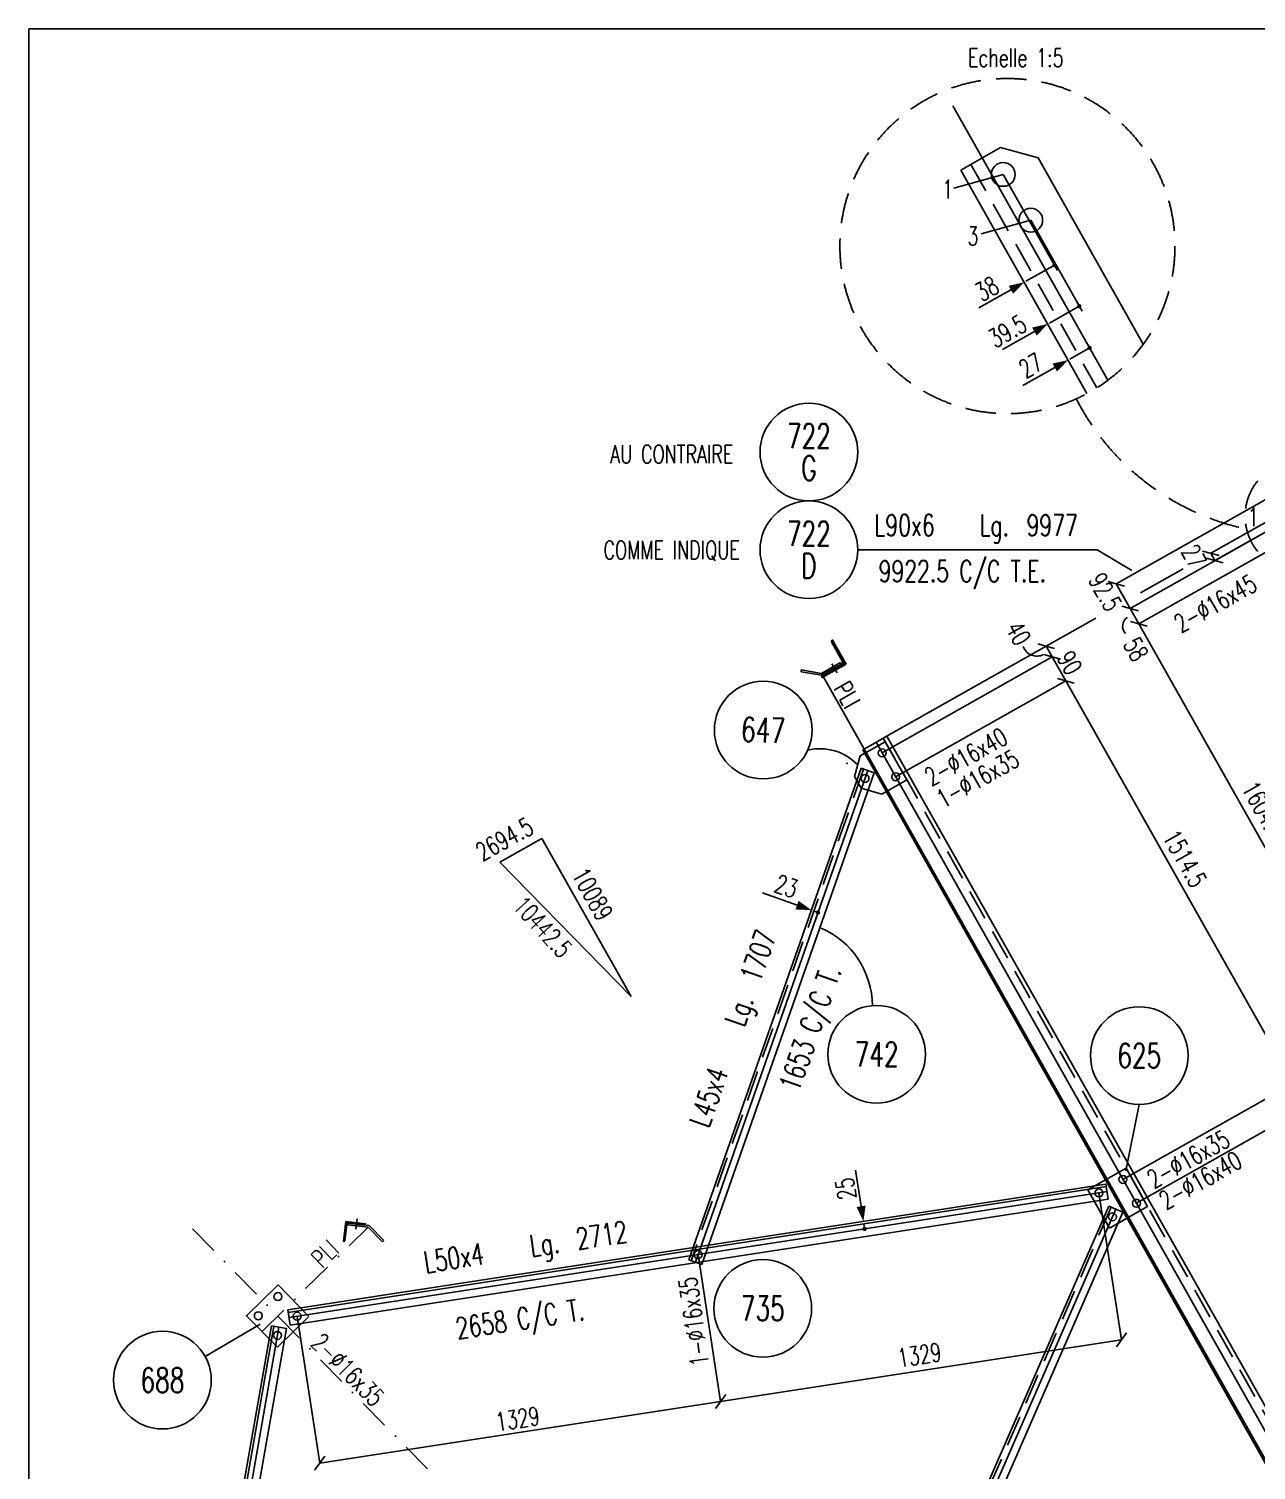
# Model space of a CAD drawing. Extents: x 144362 to 160582, y -59241 to -47761.
# Drawn here: x 144362 to 148384, y -52484 to -47761 of the extents above; entities that cross this region are included whole.
import ezdxf
from ezdxf.enums import TextEntityAlignment as Align

# ---------------------------------------------------------------- set-up
doc = ezdxf.new("R2010")
doc.units = 0
doc.header["$LTSCALE"] = 200
doc.header["$MEASUREMENT"] = 0
doc.linetypes.add('DASHDOT', pattern=[1, 0.5, -0.25, 0, -0.25])
doc.linetypes.add('DASHED', pattern=[0.75, 0.5, -0.25])
doc.layers.get('0').update_dxf_attribs({"linetype": 'CONTINUOUS'})
doc.layers.get('DEFPOINTS').update_dxf_attribs({"linetype": 'CONTINUOUS'})
for name, color, linetype in [('035B', 7, 'CONTINUOUS'), ('ASSI', 3, 'CONTINUOUS'), ('BOLLINI_1', 7, 'CONTINUOUS'), ('BOLLINI_5', 7, 'CONTINUOUS'), ('FORI', 2, 'CONTINUOUS'), ('LINEA_ANG', 2, 'CONTINUOUS'), ('LINEE_PIASTRA', 2, 'CONTINUOUS'), ('LINEE_PIASTRE', 2, 'CONTINUOUS'), ('LS', 7, 'CONTINUOUS'), ('MZ', 6, 'DASHDOT'), ('PIASTRE', 5, 'CONTINUOUS'), ('PIEGA_C_3901_50', 2, 'CONTINUOUS'), ('QT_MAL', 7, 'CONTINUOUS'), ('QT_MPR', 7, 'CONTINUOUS'), ('SEZIONI', 2, 'CONTINUOUS'), ('TESTI_A_P', 7, 'CONTINUOUS'), ('TRAT-Y', 7, 'DASHED')]:
    doc.layers.add(name, color=color, linetype=linetype)
doc.styles.add('MONO', font='romans.shx', dxfattribs={"width": 0.7})
doc.styles.add('QUOTE', font='ROMANS8.SHX', dxfattribs={"width": 0.7})
doc.styles.add('RQL', font='ROMANS8.SHX', dxfattribs={"width": 0.7})
doc.styles.add('RS', font='ROMANS8.shx', dxfattribs={"width": 0.7})
doc.styles.get("Standard").update_dxf_attribs({"font": 'ROMANS8.SHX', "width": 0.7})
doc.dimstyles.new('FRECCE1', dxfattribs={"dimtxt": 60, "dimasz": 6.66, "dimexe": 0, "dimexo": 0, "dimgap": 1, "dimtad": 1, "dimdec": 0, "dimzin": 0, "dimdsep": 46, "dimtxsty": 'RS', "dimblk1": 'QUOTP', "dimblk2": 'QUOTF', "dimsah": 1, "dimcen": 0, "dimclrd": 2, "dimclre": 2, "dimclrt": 7, "dimadec": 0, "dimazin": 0, "dimtfac": 1, "dimtdec": 0, "dimtix": 1, "dimtmove": 2, "dimatfit": 3, "dimldrblk": 'QUOTP', "dimfxl": 1, "dimtolj": 1, "dimtzin": 0, "dimarcsym": 0})
doc.dimstyles.new('FRECCE1_20', dxfattribs={"dimtxt": 60, "dimasz": 6.6667, "dimexe": 0, "dimexo": 0, "dimgap": 1, "dimtad": 1, "dimzin": 0, "dimdsep": 46, "dimtxsty": 'RS', "dimblk1": 'QUOTP', "dimblk2": 'QUOTF', "dimsah": 1, "dimcen": 0, "dimclrd": 2, "dimclre": 2, "dimclrt": 7, "dimadec": 0, "dimazin": 0, "dimtfac": 1, "dimtix": 1, "dimtmove": 2, "dimatfit": 3, "dimldrblk": 'QUOTP', "dimfxl": 1, "dimtolj": 1, "dimtzin": 0, "dimarcsym": 0})
doc.dimstyles.new('TRATTO_20', dxfattribs={"dimscale": 0, "dimtxt": 60, "dimasz": 40, "dimexe": 0, "dimexo": 0, "dimgap": 10, "dimtad": 1, "dimrnd": 0.5, "dimdsep": 46, "dimtxsty": 'RS', "dimblk1": 'OBLIQUE', "dimblk2": 'OBLIQUE', "dimsah": 1, "dimcen": 0.09, "dimclrd": 2, "dimclre": 2, "dimclrt": 7, "dimadec": 0, "dimazin": 0, "dimtfac": 1, "dimtix": 1, "dimtmove": 2, "dimatfit": 3, "dimfxl": 1, "dimtolj": 1, "dimtzin": 0, "dimarcsym": 0})

# ---------------------------------------------------------------- blocks, each defined once
blk = doc.blocks.new('ASSE98')
blk.add_line((0, 0), (1, 0))
at = {"color": 7, "style": 'QUOTE', "width": 0.5, "flags": 1}
for tag, p in [('TI', (1.38308, 6.82731)), ('DI_S', (1.38308, 6.42178)), ('D_S', (1.38308, 6.02092)), ('E_S', (1.38308, 5.68065)), ('NFORI', (1.36454, 5.29792)), ('ALAR', (1.36349, 4.93246)), ('FAM', (1.3775, 4.54645)), ('ALA', (1.38308, 4.19257)), ('DISP2', (1.38308, 3.84971)), ('DISP1', (1.38308, 3.50686)), ('PINZAF', (1.38308, 3.164)), ('PINZAI', (1.38308, 2.82114)), ('TRP', (1.38308, 2.47829)), ('NP', (1.38308, 2.13543)), ('SV', (1.38308, 1.79257)), ('PESO', (1.38308, 1.44971)), ('QUA', (1.38308, 1.10686)), ('LUN', (1.38308, 0.764)), ('PROF', (1.38308, 0.42114)), ('POS', (1.38308, 0.07829))]:
    blk.add_attdef(tag, p, '', height=0.2, dxfattribs=at)
at = {"color": 7, "flags": 1}
for tag, p in [('LAV1', (3.07431, 6.82847)), ('LAV2', (3.07431, 6.49513)), ('LAV3', (3.07431, 6.1618)), ('LAV4', (3.07431, 5.82847)), ('LAV5', (3.07431, 5.49513)), ('LAV6', (3.07431, 5.1618)), ('LAV7', (3.07431, 4.82847)), ('LAV8', (3.07431, 4.49513)), ('LAV9', (3.07431, 4.1618)), ('LAV10', (3.07431, 3.82847))]:
    blk.add_attdef(tag, p, '', height=0.2, dxfattribs=at)
blk = doc.blocks.new('YYY')
blk.add_circle((0, 0), 8)
at = {"color": 3, "style": 'RQL', "width": 0.7}
for tag, p in [('POS3', (0, 0.65)), ('POS2', (0, -4.63))]:
    blk.add_attdef(tag, text='', height=4, dxfattribs=at).set_placement(p, align=Align.CENTER)
at = {"style": 'RQL', "width": 0.7, "flags": 1}
blk.add_attdef('TIPO', text='', height=3, dxfattribs=at).set_placement((0, 0), align=Align.MIDDLE_CENTER)
blk = doc.blocks.new('_OBLIQUE')
at = {"color": 0, "linetype": 'ByBlock'}
blk.add_line((-0.5, -0.5), (0.5, 0.5), dxfattribs=at)
blk = doc.blocks.new('*D52')
at = {"layer": 'DEFPOINTS', "color": 0, "transparency": 16777216}
for p in [(148471, -49271.5), (148526, -49346.5), (147970.4, -49660.2)]:
    blk.add_point(p, dxfattribs=at)
at = {"layer": 'QT_MPR', "color": 2, "lineweight": -2, "transparency": 16777216}
for p, q in [((148471, -49271.5), (147925, -49579.7)), ((148526, -49346.5), (147970.4, -49660.2)), ((147925, -49579.7), (147970.4, -49660.2))]:
    blk.add_line(p, q, dxfattribs=at)
at = {"layer": 'QT_MPR', "color": 2, "lineweight": -2, "transparency": 16777216, "xscale": 40, "yscale": 40, "zscale": 40}
for p, rotation in [((147925, -49579.7), 119.4417133094446), ((147970.4, -49660.2), 299.4417133094445)]:
    blk.add_blockref('_OBLIQUE', p, dxfattribs=dict(at, rotation=rotation))
at = {"layer": 'QT_MPR', "color": 7, "transparency": 16777216, "insert": (147888.8, -49606.4), "char_height": 60, "attachment_point": 5, "rotation": 299.4417, "style": 'RS'}
blk.add_mtext('\\A1;92.5', dxfattribs=at)
blk = doc.blocks.new('*D51')
at = {"layer": 'DEFPOINTS', "color": 0, "transparency": 16777216}
for p in [(148526, -49346.5), (148556, -49396.5), (147999.1, -49710.9)]:
    blk.add_point(p, dxfattribs=at)
at = {"layer": 'QT_MPR', "color": 2, "lineweight": -2, "transparency": 16777216}
for p, q in [((148526, -49346.5), (147970.4, -49660.2)), ((148556, -49396.5), (147999.1, -49710.9)), ((147970.4, -49660.2), (147999.1, -49710.9))]:
    blk.add_line(p, q, dxfattribs=at)
at = {"layer": 'QT_MPR', "color": 2, "lineweight": -2, "transparency": 16777216, "xscale": 40, "yscale": 40, "zscale": 40}
for p, rotation in [((147970.4, -49660.2), 119.4417133094446), ((147999.1, -49710.9), 299.4417133094445)]:
    blk.add_blockref('_OBLIQUE', p, dxfattribs=dict(at, rotation=rotation))
at = {"layer": 'QT_MPR', "color": 7, "transparency": 16777216, "insert": (147989.5, -49794), "char_height": 60, "attachment_point": 5, "rotation": 299.4417, "style": 'RS'}
blk.add_mtext('\\A1;58', dxfattribs=at)
blk = doc.blocks.new('*D50')
at = {"layer": 'DEFPOINTS', "color": 0, "transparency": 16777216}
for p in [(148556, -49396.5), (149356.4, -50787.2), (148787.7, -51108.2)]:
    blk.add_point(p, dxfattribs=at)
at = {"layer": 'QT_MPR', "color": 2, "lineweight": -2, "transparency": 16777216}
for p, q in [((148556, -49396.5), (147999.1, -49710.9)), ((147999.1, -49710.9), (148787.7, -51108.2)), ((149356.4, -50787.2), (148787.7, -51108.2))]:
    blk.add_line(p, q, dxfattribs=at)
at = {"layer": 'QT_MPR', "color": 2, "lineweight": -2, "transparency": 16777216, "xscale": 40, "yscale": 40, "zscale": 40}
for p, rotation in [((147999.1, -49710.9), 119.4417133094446), ((148787.7, -51108.2), 299.4417133094445)]:
    blk.add_blockref('_OBLIQUE', p, dxfattribs=dict(at, rotation=rotation))
at = {"layer": 'QT_MPR', "color": 7, "transparency": 16777216, "insert": (148408.7, -50320.9), "char_height": 60, "attachment_point": 5, "rotation": 299.4417, "style": 'RS'}
blk.add_mtext('\\A1;1604.5', dxfattribs=at)
blk = doc.blocks.new('*D49')
at = {"layer": 'DEFPOINTS', "color": 0, "transparency": 16777216}
for p in [(148503.2, -49328.4), (148526, -49346.5), (148248.2, -49503.3)]:
    blk.add_point(p, dxfattribs=at)
at = {"layer": 'QT_MPR', "color": 2, "lineweight": -2, "transparency": 16777216}
for p, q in [((148503.2, -49328.4), (148235, -49479.8)), ((148526, -49346.5), (148248.2, -49503.3)), ((148235, -49479.8), (148248.2, -49503.3))]:
    blk.add_line(p, q, dxfattribs=at)
at = {"layer": 'QT_MPR', "color": 2, "lineweight": -2, "transparency": 16777216, "xscale": 40, "yscale": 40, "zscale": 40}
for p, rotation in [((148235, -49479.8), 119.4417133094446), ((148248.2, -49503.3), 299.4417133094445)]:
    blk.add_blockref('_OBLIQUE', p, dxfattribs=dict(at, rotation=rotation))
at = {"layer": 'QT_MPR', "color": 7, "transparency": 16777216, "insert": (148179.8, -49489.9), "char_height": 60, "attachment_point": 5, "rotation": 299.4417, "style": 'RS'}
blk.add_mtext('\\A1;27', dxfattribs=at)
blk = doc.blocks.new('16')
blk.add_circle((0, 0), 1)
blk = doc.blocks.new('QUOTP')
at = {"layer": 'ASSI', "color": 2, "const_width": 1.07}
blk.add_lwpolyline([(-0.53, 0, 1), (0.53, 0, 1)], format="xyb", close=True, dxfattribs=at)
blk = doc.blocks.new('QUOTF')
at = {"layer": 'LS', "color": 2}
blk.add_line((7.5, 0), (25.5, 0), dxfattribs=at)
blk.add_solid([(7.5, 2.25), (0, 0), (7.5, -2.25)], dxfattribs=at)
blk = doc.blocks.new('*D180')
at = {"layer": 'DEFPOINTS', "color": 0, "transparency": 16777216}
for p in [(147804.1, -48670.2), (147700.7, -48728.5), (147700.7, -48728.5)]:
    blk.add_point(p, dxfattribs=at)
at = {"layer": 'QT_MAL', "color": 2, "lineweight": -2, "transparency": 16777216}
for p, q in [((147798.3, -48673.5), (147706.5, -48725.3)), ((147804.1, -48670.2), (147804.1, -48670.2)), ((147700.7, -48728.5), (147700.7, -48728.5))]:
    blk.add_line(p, q, dxfattribs=at)
at = {"layer": 'QT_MAL', "color": 2, "lineweight": -2, "transparency": 16777216, "xscale": 6.6667, "yscale": 6.6667, "zscale": 6.6667}
for name, p, rotation in [('QUOTP', (147804.1, -48670.2), 29.44171330944462), ('QUOTF', (147700.7, -48728.5), 209.4417133094445)]:
    blk.add_blockref(name, p, dxfattribs=dict(at, rotation=rotation))
at = {"layer": 'QT_MAL', "color": 7, "transparency": 16777216, "insert": (147568.8, -48751.8), "char_height": 60, "attachment_point": 5, "rotation": 29.4417, "style": 'RS'}
blk.add_mtext('\\A1;39.5', dxfattribs=at)
blk = doc.blocks.new('*D181')
at = {"layer": 'DEFPOINTS', "color": 0, "transparency": 16777216}
for p in [(147722.9, -48535.8), (147623.6, -48591.8), (147623.6, -48591.8)]:
    blk.add_point(p, dxfattribs=at)
at = {"layer": 'QT_MAL', "color": 2, "lineweight": -2, "transparency": 16777216}
for p, q in [((147717.1, -48539), (147629.4, -48588.6)), ((147722.9, -48535.8), (147722.9, -48535.8)), ((147623.6, -48591.8), (147623.6, -48591.8))]:
    blk.add_line(p, q, dxfattribs=at)
at = {"layer": 'QT_MAL', "color": 2, "lineweight": -2, "transparency": 16777216, "xscale": 6.6667, "yscale": 6.6667, "zscale": 6.6667}
for name, p, rotation in [('QUOTP', (147722.9, -48535.8), 29.44171330944462), ('QUOTF', (147623.6, -48591.8), 209.4417133094445)]:
    blk.add_blockref(name, p, dxfattribs=dict(at, rotation=rotation))
at = {"layer": 'QT_MAL', "color": 7, "transparency": 16777216, "insert": (147501.2, -48613.1), "char_height": 60, "attachment_point": 5, "rotation": 29.4417, "style": 'RS'}
blk.add_mtext('\\A1;38', dxfattribs=at)
blk = doc.blocks.new('*D182')
at = {"layer": 'DEFPOINTS', "color": 0, "transparency": 16777216}
for p in [(147838, -48806.9), (147767.4, -48846.7), (147767.4, -48846.7)]:
    blk.add_point(p, dxfattribs=at)
at = {"layer": 'QT_MAL', "color": 2, "lineweight": -2, "transparency": 16777216}
for p, q in [((147832.2, -48810.2), (147773.2, -48843.5)), ((147838, -48806.9), (147838, -48806.9)), ((147767.4, -48846.7), (147767.4, -48846.7))]:
    blk.add_line(p, q, dxfattribs=at)
at = {"layer": 'QT_MAL', "color": 2, "lineweight": -2, "transparency": 16777216, "xscale": 6.6667, "yscale": 6.6667, "zscale": 6.6667}
for name, p, rotation in [('QUOTP', (147838, -48806.9), 29.44171330944462), ('QUOTF', (147767.4, -48846.7), 209.4417133094445)]:
    blk.add_blockref(name, p, dxfattribs=dict(at, rotation=rotation))
at = {"layer": 'QT_MAL', "color": 7, "transparency": 16777216, "insert": (147645.2, -48864.6), "char_height": 60, "attachment_point": 5, "rotation": 29.4417, "style": 'RS'}
blk.add_mtext('\\A1;27', dxfattribs=at)
blk = doc.blocks.new('MRKR_98')
blk.add_point((0, 0))
at = {"color": 7, "style": 'QUOTE', "width": 0.5, "flags": 1}
for tag, p in [('AUX2', (3.71, 4.93)), ('NFORI', (3.72, 5.3)), ('TI', (3.73, 6.83)), ('DI_S', (3.73, 6.42)), ('D_S', (3.73, 6.02)), ('E_S', (3.73, 5.68)), ('FAM', (3.73, 4.55)), ('AUX1', (3.73, 4.19)), ('COMMESSA', (3.73, 3.85)), ('MD', (3.73, 3.51)), ('MP', (3.73, 3.16)), ('LARGHEZZA', (3.73, 2.82)), ('SPESSORE', (3.73, 2.48)), ('NP', (3.73, 2.14)), ('SV', (3.73, 1.79)), ('PESO', (3.73, 1.45)), ('QUA', (3.73, 1.11)), ('LUN', (3.73, 0.76)), ('PROF', (3.73, 0.42)), ('POS', (3.73, 0.08))]:
    blk.add_attdef(tag, p, '', height=0.2, dxfattribs=at)
at = {"color": 7, "flags": 1}
for tag, p in [('LAV1', (5.26, 6.88)), ('LAV2', (5.26, 6.55)), ('LAV3', (5.26, 6.21)), ('LAV4', (5.26, 5.88)), ('LAV5', (5.26, 5.55)), ('LAV6', (5.26, 5.21)), ('LAV7', (5.26, 4.88)), ('LAV8', (5.26, 4.55)), ('LAV9', (5.26, 4.21)), ('LAV10', (5.26, 3.88))]:
    blk.add_attdef(tag, p, '', height=0.2, dxfattribs=at)
blk = doc.blocks.new('*D76')
at = {"layer": 'DEFPOINTS', "color": 0, "transparency": 16777216}
for p in [(148548.6, -51294.9), (147947, -51531.1), (147991.2, -51609.4)]:
    blk.add_point(p, dxfattribs=at)
at = {"layer": 'QT_MPR', "color": 2, "lineweight": -2, "transparency": 16777216}
for p, q in [((147947, -51531.1), (148504.4, -51216.5)), ((148504.4, -51216.5), (148548.6, -51294.9)), ((147991.2, -51609.4), (148548.6, -51294.9))]:
    blk.add_line(p, q, dxfattribs=at)
at = {"layer": 'QT_MPR', "color": 2, "lineweight": -2, "transparency": 16777216, "xscale": 40, "yscale": 40, "zscale": 40}
for p, rotation in [((148504.4, -51216.5), 119.4417133094436), ((148548.6, -51294.9), 299.4417133094436)]:
    blk.add_blockref('_OBLIQUE', p, dxfattribs=dict(at, rotation=rotation))
at = {"layer": 'QT_MPR', "color": 7, "transparency": 16777216, "insert": (148562.5, -51234.8), "char_height": 60, "attachment_point": 5, "rotation": 299.4417, "style": 'RS'}
blk.add_mtext('\\A1;90', dxfattribs=at)
blk = doc.blocks.new('*D75')
at = {"layer": 'DEFPOINTS', "color": 0, "transparency": 16777216}
for p in [(147991.2, -51609.4), (149359.9, -52732.2), (148802.5, -53046.7)]:
    blk.add_point(p, dxfattribs=at)
at = {"layer": 'QT_MPR', "color": 2, "lineweight": -2, "transparency": 16777216}
for p, q in [((147991.2, -51609.4), (148548.6, -51294.9)), ((148548.6, -51294.9), (149359.9, -52732.2)), ((148802.5, -53046.7), (149359.9, -52732.2))]:
    blk.add_line(p, q, dxfattribs=at)
at = {"layer": 'QT_MPR', "color": 2, "lineweight": -2, "transparency": 16777216, "xscale": 40, "yscale": 40, "zscale": 40}
for p, rotation in [((148548.6, -51294.9), 119.4417133094436), ((149359.9, -52732.2), 299.4417133094436)]:
    blk.add_blockref('_OBLIQUE', p, dxfattribs=dict(at, rotation=rotation))
at = {"layer": 'QT_MPR', "color": 7, "transparency": 16777216, "insert": (148994.2, -51997.1), "char_height": 60, "attachment_point": 5, "rotation": 299.4417, "style": 'RS'}
blk.add_mtext('\\A1;1650.5', dxfattribs=at)
blk = doc.blocks.new('*D74')
at = {"layer": 'DEFPOINTS', "color": 0, "transparency": 16777216}
for p in [(147202.5, -50212), (148504.4, -51216.5), (147947, -51531.1)]:
    blk.add_point(p, dxfattribs=at)
at = {"layer": 'QT_MPR', "color": 2, "lineweight": -2, "transparency": 16777216}
for p, q in [((147202.5, -50212), (147759.9, -49897.4)), ((147759.9, -49897.4), (148504.4, -51216.5)), ((147947, -51531.1), (148504.4, -51216.5))]:
    blk.add_line(p, q, dxfattribs=at)
at = {"layer": 'QT_MPR', "color": 2, "lineweight": -2, "transparency": 16777216, "xscale": 40, "yscale": 40, "zscale": 40}
for p, rotation in [((147759.9, -49897.4), 119.4417133094436), ((148504.4, -51216.5), 299.4417133094436)]:
    blk.add_blockref('_OBLIQUE', p, dxfattribs=dict(at, rotation=rotation))
at = {"layer": 'QT_MPR', "color": 7, "transparency": 16777216, "insert": (148150, -50480), "char_height": 60, "attachment_point": 5, "rotation": 299.4417, "style": 'RS'}
blk.add_mtext('\\A1;1514.5', dxfattribs=at)
blk = doc.blocks.new('xxx')
blk.add_circle((0, 0), 8)
at = {"color": 3, "style": 'RQL', "width": 0.7}
blk.add_attdef('POS', text='', height=4, dxfattribs=at).set_placement((0, 0), align=Align.MIDDLE)
at = {"color": 3, "style": 'RQL', "width": 0.7, "flags": 1}
blk.add_attdef('POS1', (-0.39, -5.42), '', height=2, dxfattribs=at)
at = {"style": 'RQL', "width": 0.7, "flags": 1}
blk.add_attdef('TIPO', (-0.39, -8.66), '', height=2, dxfattribs=at)
blk = doc.blocks.new('bull')
at = {"style": 'RS', "width": 0.7, "flags": 1}
for tag, p in [('NN', (-12.25, 0)), ('DIAMETRO', (0, -4.86)), ('SERRAGGIO', (0, -9.71)), ('LUNGHEZZA', (0, -14.57)), ('NB', (0, -19.43)), ('TIPO', (0, -24.12)), ('EL', (-0.14, -29))]:
    blk.add_attdef(tag, p, '', height=3, dxfattribs=at)
at = {"style": 'RS', "width": 0.7}
blk.add_attdef('BULLONE', (0, 0), '', height=3, dxfattribs=at)
blk = doc.blocks.new('*D201')
at = {"layer": 'DEFPOINTS', "color": 0, "transparency": 16777216}
for p in [(147715.7, -49819.2), (147158.3, -50133.8), (147202.5, -50212)]:
    blk.add_point(p, dxfattribs=at)
at = {"layer": 'QT_MPR', "color": 2, "lineweight": -2, "transparency": 16777216}
for p, q in [((147158.3, -50133.8), (147715.7, -49819.2)), ((147759.9, -49897.4), (147715.7, -49819.2)), ((147202.5, -50212), (147759.9, -49897.4))]:
    blk.add_line(p, q, dxfattribs=at)
at = {"layer": 'QT_MPR', "color": 2, "lineweight": -2, "transparency": 16777216, "xscale": 40, "yscale": 40, "zscale": 40}
for p, rotation in [((147715.7, -49819.2), 119.4417133094436), ((147759.9, -49897.4), 299.4417133094436)]:
    blk.add_blockref('_OBLIQUE', p, dxfattribs=dict(at, rotation=rotation))
at = {"layer": 'QT_MPR', "color": 7, "transparency": 16777216, "insert": (147772.6, -49838.6), "char_height": 60, "attachment_point": 5, "rotation": 299.4417, "style": 'RS'}
blk.add_mtext('\\A1;90', dxfattribs=at)
blk = doc.blocks.new('*D202')
at = {"layer": 'DEFPOINTS', "color": 0, "transparency": 16777216}
for p in [(147695.9, -49784.1), (147162.1, -50085.4), (147158.3, -50133.8)]:
    blk.add_point(p, dxfattribs=at)
at = {"layer": 'QT_MPR', "color": 2, "lineweight": -2, "transparency": 16777216}
for p, q in [((147158.3, -50133.8), (147715.7, -49819.2)), ((147162.1, -50085.4), (147695.9, -49784.1)), ((147715.7, -49819.2), (147695.9, -49784.1))]:
    blk.add_line(p, q, dxfattribs=at)
at = {"layer": 'QT_MPR', "color": 2, "lineweight": -2, "transparency": 16777216, "xscale": 40, "yscale": 40, "zscale": 40}
for p, rotation in [((147695.9, -49784.1), 119.4417133094436), ((147715.7, -49819.2), 299.4417133094436)]:
    blk.add_blockref('_OBLIQUE', p, dxfattribs=dict(at, rotation=rotation))
at = {"layer": 'QT_MPR', "color": 7, "transparency": 16777216, "insert": (147604.5, -49741.7), "char_height": 60, "attachment_point": 5, "rotation": 299.4417, "style": 'RS'}
blk.add_mtext('\\A1;40', dxfattribs=at)
blk = doc.blocks.new('*D203')
at = {"layer": 'DEFPOINTS', "color": 0, "transparency": 16777216}
for p in [(147868.6, -51575.3), (146555.1, -51777.3), (146629.1, -52258.4)]:
    blk.add_point(p, dxfattribs=at)
at = {"layer": 'QT_MPR', "color": 2, "lineweight": -2, "transparency": 16777216}
for p, q in [((147868.6, -51575.3), (147942.6, -52056.4)), ((146555.1, -51777.3), (146629.1, -52258.4)), ((147942.6, -52056.4), (146629.1, -52258.4))]:
    blk.add_line(p, q, dxfattribs=at)
at = {"layer": 'QT_MPR', "color": 2, "lineweight": -2, "transparency": 16777216, "xscale": 40, "yscale": 40, "zscale": 40}
for p, rotation in [((147942.6, -52056.4), 8.743634096965936), ((146629.1, -52258.4), 188.7436340969659)]:
    blk.add_blockref('_OBLIQUE', p, dxfattribs=dict(at, rotation=rotation))
at = {"layer": 'QT_MPR', "color": 7, "transparency": 16777216, "insert": (147280.5, -52106.4), "char_height": 60, "attachment_point": 5, "rotation": 8.7436, "style": 'RS'}
blk.add_mtext('\\A1;1329', dxfattribs=at)
blk = doc.blocks.new('*D204')
at = {"layer": 'DEFPOINTS', "color": 0, "transparency": 16777216}
for p in [(146555.1, -51777.3), (145241.5, -51979.3), (145315.5, -52460.5)]:
    blk.add_point(p, dxfattribs=at)
at = {"layer": 'QT_MPR', "color": 2, "lineweight": -2, "transparency": 16777216}
for p, q in [((146555.1, -51777.3), (146629.1, -52258.4)), ((145241.5, -51979.3), (145315.5, -52460.5)), ((146629.1, -52258.4), (145315.5, -52460.5))]:
    blk.add_line(p, q, dxfattribs=at)
at = {"layer": 'QT_MPR', "color": 2, "lineweight": -2, "transparency": 16777216, "xscale": 40, "yscale": 40, "zscale": 40}
for p, rotation in [((146629.1, -52258.4), 8.743634096965936), ((145315.5, -52460.5), 188.7436340969659)]:
    blk.add_blockref('_OBLIQUE', p, dxfattribs=dict(at, rotation=rotation))
at = {"layer": 'QT_MPR', "color": 7, "transparency": 16777216, "insert": (145964, -52315.7), "char_height": 60, "attachment_point": 5, "rotation": 8.7436, "style": 'RS'}
blk.add_mtext('\\A1;1329', dxfattribs=at)
blk = doc.blocks.new('*D205')
at = {"layer": 'DEFPOINTS', "color": 0, "transparency": 16777216}
for p in [(146926.4, -50648.9), (146926.4, -50648.9), (146948.1, -50656.5)]:
    blk.add_point(p, dxfattribs=at)
at = {"layer": 'QT_MAL', "color": 2, "lineweight": -2, "transparency": 16777216}
blk.add_line((146941.8, -50654.3), (146932.6, -50651.1), dxfattribs=at)
at = {"layer": 'QT_MAL', "color": 2, "lineweight": -2, "transparency": 16777216, "xscale": 6.66, "yscale": 6.66, "zscale": 6.66}
for name, p, rotation in [('QUOTF', (146926.4, -50648.9), 160.6784625062757), ('QUOTP', (146948.1, -50656.5), 340.6784625062757)]:
    blk.add_blockref(name, p, dxfattribs=dict(at, rotation=rotation))
at = {"layer": 'QT_MAL', "color": 7, "transparency": 16777216, "insert": (146844.1, -50570.7), "char_height": 60, "attachment_point": 5, "rotation": 340.6785, "style": 'RS'}
blk.add_mtext('\\A1;23', dxfattribs=at)
blk = doc.blocks.new('*D208')
at = {"layer": 'DEFPOINTS', "color": 0, "transparency": 16777216}
for p in [(147096.8, -51668.7), (147096.8, -51668.7), (147100.6, -51693.4)]:
    blk.add_point(p, dxfattribs=at)
at = {"layer": 'QT_MAL', "color": 2, "lineweight": -2, "transparency": 16777216}
blk.add_line((147099.6, -51686.8), (147097.8, -51675.3), dxfattribs=at)
at = {"layer": 'QT_MAL', "color": 2, "lineweight": -2, "transparency": 16777216, "xscale": 6.66, "yscale": 6.66, "zscale": 6.66}
for name, p, rotation in [('QUOTF', (147096.8, -51668.7), 98.74363409696595), ('QUOTP', (147100.6, -51693.4), 278.7436340969659)]:
    blk.add_blockref(name, p, dxfattribs=dict(at, rotation=rotation))
at = {"layer": 'QT_MAL', "color": 7, "transparency": 16777216, "insert": (147039.1, -51561.8), "char_height": 60, "attachment_point": 5, "rotation": 98.7436, "style": 'RS'}
blk.add_mtext('\\A1;25', dxfattribs=at)

msp = doc.modelspace()

# ---------------------------------------------------------------- hatches: boundary and pattern name
at = {"layer": 'LS'}
h = msp.add_hatch(dxfattribs=at)
h.set_pattern_fill('_U', color=6, scale=5, angle=164.441713, style=0, pattern_type=0)
h.set_pattern_definition([(164.441713, (126342.0344, -115859.1806), (-1.34109267, -4.81679047), [])])
edge = h.paths.add_edge_path()
edge.add_line((147039.914, -49842.581), (146995.676, -49764.204))
edge.add_line((146995.676, -49764.204), (146993.499, -49765.433))
edge.add_arc((146995.219, -49768.481), 3.5, 119.441713, 209.441713)
edge.add_line((146992.171, -49770.201), (147028.299, -49834.209))
edge.add_arc((147022.203, -49837.65), 7, 299.441713, 389.441713, ccw=False)
edge.add_line((147025.644, -49843.746), (146961.636, -49879.874))
edge.add_arc((146963.356, -49882.922), 3.5, 119.441713, 209.441713)
edge.add_line((146960.308, -49884.642), (146961.537, -49886.819))
edge.add_line((146961.537, -49886.819), (147039.914, -49842.581))
h = msp.add_hatch(dxfattribs=at)
h.set_pattern_fill('_U', color=6, scale=5, angle=-51.596541, style=0, pattern_type=0)
h.set_pattern_definition([(308.40346, (138545.4003, 3129.734), (3.91827976, 3.1059755), [])])
edge = h.paths.add_edge_path()
edge.add_line((145401.315, -51669.537), (145393.848, -51734.107))
edge.add_line((145393.848, -51734.107), (145394.842, -51734.222))
edge.add_arc((145395.186, -51731.241), 3, -96.596541, -6.596541)
edge.add_line((145398.166, -51731.586), (145404.14, -51679.93))
edge.add_arc((145410.1, -51680.62), 6, 83.403459, 173.403459, ccw=False)
edge.add_line((145410.79, -51674.659), (145462.445, -51680.633))
edge.add_arc((145462.79, -51677.653), 3, -96.596541, -6.596541)
edge.add_line((145465.77, -51677.997), (145465.885, -51677.004))
edge.add_line((145465.885, -51677.004), (145401.315, -51669.537))

# ---------------------------------------------------------------- linework, layer by layer
at = {"layer": 'LINEA_ANG'}
for p, q in [((147546.535, -48150.189), (147415.906, -48223.92)), ((147669.15, -48184.328), (147546.535, -48150.189)), ((148013.654, -48794.684), (147669.15, -48184.328)), ((147415.906, -48223.92), (147829.286, -48956.304)), ((147173.372, -50079.027), (147094.995, -50123.265)), ((152077.445, -58767.559), (147173.372, -50079.027)), ((147094.995, -50123.265), (151999.068, -58811.798)), ((147089.312, -50184.112), (146524.518, -51794.968)), ((146566.984, -51809.857), (147131.777, -50199.001)), ((147131.777, -50199.001), (147089.312, -50184.112)), ((147891.519, -51546.482), (145211.037, -51958.743)), ((145212.329, -51967.144), (147892.811, -51554.883)), ((147899.12, -51595.901), (147891.519, -51546.482)), ((145218.637, -52008.162), (147899.12, -51595.901)), ((146181.475, -55562.343), (147900.783, -51618.845)), ((147946.617, -51638.827), (146227.308, -55582.326)), ((147900.783, -51618.845), (147946.617, -51638.827)), ((146524.518, -51794.968), (146566.984, -51809.857)), ((145211.037, -51958.743), (145218.637, -52008.162)), ((145157.259, -52011.399), (144688.578, -54682.594)), ((145165.631, -52012.868), (144696.95, -54684.063)), ((144737.826, -54691.235), (145206.506, -52020.04)), ((145206.506, -52020.04), (145157.259, -52011.399))]:
    msp.add_line(p, q, dxfattribs=at)
at = {"layer": 'LINEE_PIASTRA'}
for p, q in [((147086.722, -50143.194), (147067.756, -50211.314)), ((147157.504, -50268.598), (147089.384, -50249.632))]:
    msp.add_line(p, q, dxfattribs=at)
at = {"layer": 'LINEE_PIASTRE'}
for p, q in [((147168.583, -50096.99), (147086.722, -50143.194)), ((147239.364, -50222.393), (147168.583, -50096.99)), ((147067.756, -50211.314), (147089.384, -50249.632)), ((147157.504, -50268.598), (147239.364, -50222.393)), ((147957.252, -51494.273), (147831.848, -51565.054)), ((148028.033, -51619.676), (147957.252, -51494.273)), ((147831.848, -51565.054), (147902.63, -51690.457)), ((147902.63, -51690.457), (148028.033, -51619.676)), ((145178.961, -51876.859), (145076.07, -51977.604)), ((145279.705, -51979.75), (145178.961, -51876.859)), ((145076.07, -51977.604), (145176.814, -52080.495)), ((145176.814, -52080.495), (145279.705, -51979.75))]:
    msp.add_line(p, q, dxfattribs=at)
at = {"layer": 'LS', "color": 6}
for p, q in [((147897.648, -48912.631), (147390.081, -48013.377)), ((147393.631, -48283.117), (147555.081, -48238.377)), ((147555.081, -48238.377), (147732.673, -48553.015)), ((147482.648, -48433.091), (147645.081, -48388.377)), ((147645.081, -48388.377), (147813.273, -48686.362)), ((147078.156, -49468.077), (147862.424, -49468.077)), ((147862.424, -49468.077), (147975.832, -49536.281)), ((147010.38, -49871.632), (146993.624, -49841.946)), ((151387.332, -57717.814), (146959.501, -49873.041)), ((151413.249, -57672.181), (147138.537, -50098.689)), ((145905.463, -50492.018), (146043.622, -50414.037)), ((146335.582, -50931.302), (146043.622, -50414.037)), ((145905.463, -50492.018), (146335.582, -50931.302)), ((147956.433, -51502.998), (148000.569, -51285.442)), ((145437.667, -51659.867), (145433.751, -51693.73)), ((145120.346, -52005.473), (144940.146, -52111.182))]:
    msp.add_line(p, q, dxfattribs=at)
at = {"layer": 'LS', "color": 2}
for p, q in [((148004.913, -49609.68), (148144.15, -49531.09)), ((147695.885, -49784.104), (147858.085, -49692.554))]:
    msp.add_line(p, q, dxfattribs=at)
at = {"layer": 'LS', "color": 8}
msp.add_lwpolyline([(144362.383, -47761.325), (144362.383, -59241.325), (157082.383, -59241.325), (157082.383, -57641.325), (160582.383, -57641.325), (160582.383, -47761.325), (144362.383, -47761.325)], close=True, dxfattribs=at)
at = {"layer": 'LS', "color": 6}
for points in [[(147039.914, -49842.581), (146995.676, -49764.204), (146993.499, -49765.433, 0.41421356), (146992.171, -49770.201), (147028.299, -49834.209, -0.41421356), (147025.644, -49843.746), (146961.636, -49879.874, 0.41421356), (146960.308, -49884.642), (146961.537, -49886.819)], [(145401.315, -51669.537), (145393.848, -51734.107), (145394.842, -51734.222, 0.41421356), (145398.166, -51731.586), (145404.14, -51679.93, -0.41421356), (145410.79, -51674.659), (145462.445, -51680.633, 0.41421356), (145465.77, -51677.997), (145465.885, -51677.004)]]:
    msp.add_lwpolyline(points, format="xyb", close=True, dxfattribs=at)
for centre, radius, start, end in [((147980.632, -49719.078), 34.566, 122.750182, 223.118667), ((147664.929, -49769.606), 47.146, 199.374927, 297.110597), ((146953.889, -50291.863), 171.959, 43.083287, 103.518161), ((146846.456, -50964.757), 280.26, 0.703069, 66.427737)]:
    msp.add_arc(centre, radius, start, end, dxfattribs=at)
at = {"layer": 'MZ'}
for p, q in [((144898.312, -51693.144), (152034.395, -58981.293)), ((145126.442, -52029.049), (145474.67, -51688.087))]:
    msp.add_line(p, q, dxfattribs=at)
at = {"layer": 'PIEGA_C_3901_50'}
for p, q in [((146893.433, -49861.907), (146959.501, -49873.041)), ((146959.501, -49873.041), (147022.203, -49837.65)), ((146960.6, -49879.31), (147025.152, -49842.875)), ((147022.203, -49837.65), (147025.152, -49842.875)), ((145408.113, -51680.39), (145408.803, -51674.43)), ((145474.67, -51688.087), (145408.113, -51680.39)), ((145477.47, -51682.37), (145408.803, -51674.43)), ((145521.544, -51735.96), (145474.67, -51688.087))]:
    msp.add_line(p, q, dxfattribs=at)
at = {"layer": 'PIEGA_C_3901_50', "const_width": 1.667}
for points in [[(146959.64, -49872.219, 1), (146959.363, -49873.862, 1)], [(145474.074, -51688.67, 1), (145475.265, -51687.504, 1)]]:
    msp.add_lwpolyline(points, format="xyb", close=True, dxfattribs=at)
at = {"layer": 'SEZIONI'}
for p, q in [((146892.436, -49867.823), (146893.433, -49861.907)), ((146892.436, -49867.823), (146960.6, -49879.31)), ((145525.831, -51731.762), (145477.47, -51682.37)), ((145525.831, -51731.762), (145521.544, -51735.96))]:
    msp.add_line(p, q, dxfattribs=at)
at = {"layer": 'TRAT-Y'}
for p, q in [((147448.563, -48205.487), (147861.669, -48937.386)), ((152066.124, -58773.949), (147162.051, -50085.417)), ((147097.333, -50186.925), (146532.54, -51797.781)), ((147908.575, -51622.242), (146189.266, -55565.741))]:
    msp.add_line(p, q, dxfattribs=at)
for centre, radius in [((147568.736, -48473.112), 548.963), ((148530.473, -49358.106), 182.988)]:
    msp.add_circle(centre, radius, dxfattribs=at)
msp.add_arc((148523.561, -48598.119), 820.334, 207.242224, 257.959845, dxfattribs=at)

# ---------------------------------------------------------------- block references
at = {"layer": 'ASSI'}
ref = msp.add_blockref('ASSE98', (148503.169, -49328.449), dxfattribs=dict(at, xscale=9977, rotation=299.4417133094445))
ref.add_attrib('PROF', 'L90x6', (147132.842, -49422.749), dxfattribs={"layer": '0', "color": 2, "height": 70, "style": 'QUOTE', "width": 0.7})
ref.add_attrib('LUN', '9977', (147631.175, -49422.749), dxfattribs={"layer": '0', "color": 2, "height": 70, "style": 'QUOTE', "width": 0.7})
ref.add_attrib('PESO', '9922.5 C/C T.E.', (147146.641, -49573.572), dxfattribs={"layer": '0', "color": 2, "height": 70, "style": 'QUOTE', "width": 0.7})
ref.add_attrib('SV', 'Lg.', (147477.042, -49422.749), dxfattribs={"layer": '0', "color": 2, "height": 70, "style": 'QUOTE', "width": 0.7})
for p, xscale, rotation in [((152077.445, -58767.559), 9977, 119.4417133094436), ((145181.882, -52015.719), 2712, 260.0483397650734)]:
    msp.add_blockref('ASSE98', p, dxfattribs=dict(at, xscale=xscale, rotation=rotation))
ref = msp.add_blockref('ASSE98', (147111.017, -50191.722), dxfattribs=dict(at, xscale=1707, zscale=1707, rotation=250.6784625062757))
ref.add_attrib('PROF', 'L45x4', (146590.223, -51365.785), dxfattribs={"layer": '0', "color": 2, "height": 70, "rotation": 70.678463, "style": 'QUOTE', "width": 0.7})
ref.add_attrib('LUN', '1707', (146757.267, -50889.354), dxfattribs={"layer": '0', "color": 2, "height": 70, "rotation": 70.678463, "style": 'QUOTE', "width": 0.7})
ref.add_attrib('PESO', '1653 C/C T.', (146884.468, -51247.537), dxfattribs={"layer": '0', "color": 2, "height": 70, "rotation": 70.678463, "style": 'QUOTE', "width": 0.7})
ref.add_attrib('SV', 'Lg.', (146706.269, -51034.806), dxfattribs={"layer": '0', "color": 2, "height": 70, "rotation": 70.678463, "style": 'QUOTE', "width": 0.7})
ref = msp.add_blockref('ASSE98', (147895.319, -51571.191), dxfattribs=dict(at, xscale=2712, rotation=188.7436340969659))
ref.add_attrib('PROF', 'L50x4', (145662.335, -51838.017), dxfattribs={"layer": '0', "color": 2, "height": 70, "rotation": 8.743634, "style": 'QUOTE', "width": 0.7})
ref.add_attrib('LUN', '2712', (146161.335, -51761.27), dxfattribs={"layer": '0', "color": 2, "height": 70, "rotation": 8.743634, "style": 'QUOTE', "width": 0.7})
ref.add_attrib('PESO', '2658 C/C T.', (145766.972, -52054.97), dxfattribs={"layer": '0', "color": 2, "height": 70, "rotation": 8.743634, "style": 'QUOTE', "width": 0.7})
ref.add_attrib('SV', 'Lg.', (146008.993, -51784.7), dxfattribs={"layer": '0', "color": 2, "height": 70, "rotation": 8.743634, "style": 'QUOTE', "width": 0.7})
at = {"layer": 'ASSI', "xscale": 4301.999999999999, "zscale": 4301.999999999999, "rotation": 246.4434908510765}
msp.add_blockref('ASSE98', (147923.7, -51628.836), dxfattribs=at)
at = {"layer": 'BOLLINI_1', "xscale": 19.99999999999999, "yscale": 19.99999999999999, "zscale": 19.99999999999999, "rotation": 357.7651757011258}
msp.add_blockref('xxx', (146768.446, -50058.94), dxfattribs=at).add_auto_attribs({'POS': '647'})
at = {"layer": 'BOLLINI_1', "xscale": 20, "yscale": 20, "zscale": 20}
for p, values in [((147140.246, -51121.134), {'POS': '742'}), ((148000.672, -51125.442), {'POS': '625'}), ((146767.247, -51953.577), {'POS': '735'}), ((144800.212, -52188.761), {'POS': '688'})]:
    msp.add_blockref('xxx', p, dxfattribs=at).add_auto_attribs(values)
at = {"layer": 'BOLLINI_5'}
ref = msp.add_blockref('YYY', (146918.158, -49148.081), dxfattribs=dict(at, xscale=-19.99970832482618, yscale=19.99970832476798, zscale=19.99970832479172))
ref.add_attrib('POS3', '722', dxfattribs={"layer": '0', "color": 3, "height": 79.9988, "style": 'RQL', "width": 0.7}).set_placement((146918.158, -49135.142), align=Align.CENTER)
ref.add_attrib('POS2', 'G', dxfattribs={"layer": '0', "color": 3, "height": 79.999, "style": 'RQL', "width": 0.7}).set_placement((146918.158, -49240.689), align=Align.CENTER)
ref = msp.add_blockref('YYY', (146918.158, -49468.077), dxfattribs=dict(at, xscale=-19.99970832482618, yscale=19.99970832476798, zscale=19.99970832479172))
ref.add_attrib('POS3', '722', dxfattribs={"layer": '0', "color": 3, "height": 79.9988, "style": 'RQL', "width": 0.7}).set_placement((146918.158, -49455.137), align=Align.CENTER)
ref.add_attrib('POS2', 'D', dxfattribs={"layer": '0', "color": 3, "height": 79.999, "style": 'RQL', "width": 0.7}).set_placement((146918.158, -49560.684), align=Align.CENTER)
at = {"layer": 'FORI'}
for p, xscale, yscale, zscale in [((147555.081, -48238.377), 39, 39, 39), ((147645.081, -48388.377), 39, 39, 39), ((147102.083, -50217.201), 13, 13, 13), ((147868.633, -51575.296), 13, 13, 13), ((146555.078, -51777.322), 13, 13, 13), ((145241.523, -51979.348), 13, 13, 13)]:
    msp.add_blockref('16', p, dxfattribs=dict(at, xscale=xscale, yscale=yscale, zscale=zscale))
at = {"layer": 'FORI', "yscale": 13, "zscale": 13}
for p, xscale, rotation in [((147158.341, -50133.774), 13, 334.8579365088097), ((147202.503, -50212.016), 13, 338.2305935327743), ((147102.083, -50217.201), 13, 355.0423991030482), ((147102.083, -50217.201), 13, 357.7651757011258), ((147947.01, -51531.057), 13, 334.857936508824), ((147991.249, -51609.434), 13, 334.857936508824), ((147912.872, -51653.673), -13, 88.79197386203853), ((147912.872, -51653.673), -13, 88.79197386203853), ((145178.558, -51915.041), 13, 349.8122101303988), ((145114.251, -51978.006), 13, 349.8122101303988), ((145177.216, -52042.313), -13, 88.79197386203853)]:
    msp.add_blockref('16', p, dxfattribs=dict(at, xscale=xscale, rotation=rotation))
at = {"layer": 'LS', "color": 7, "xscale": 20, "yscale": 20, "zscale": 20}
for p, rotation, values in [((148137.162, -49742.35), 29.44171330944087, {'BULLONE': '2-%%c16x45                '}), ((147319.709, -50244.472), 29.44171330944306, {'BULLONE': '2-%%c16x40                '}), ((147358.447, -50316.432), 29.44171330944306, {'BULLONE': '1-%%c16x35                '}), ((148048.706, -51562.576), 29.44171330944306, {'BULLONE': '2-%%c16x35                '}), ((148088.029, -51632.245), 29.44171330944306, {'BULLONE': '2-%%c16x40                '}), ((146590.466, -52138.287), 97.83898487507071, {'BULLONE': '1-%%c16x35                '}), ((145282.844, -52072.136), 314.8562811296821, {'BULLONE': '2-%%c16x35                '})]:
    msp.add_blockref('bull', p, dxfattribs=dict(at, rotation=rotation)).add_auto_attribs(values)
at = {"layer": 'PIASTRE'}
for p, xscale, yscale, zscale, rotation in [((147043.179, -50167.771), 20, 20, 20, 299.4417133098096), ((147831.848, -51565.054), 20, 20, 20, 299.4417133098241), ((145076.07, -51977.604), 20.00000000000001, 20.00000000000001, 20.00000000000001, 314.3959869313988)]:
    msp.add_blockref('MRKR_98', p, dxfattribs=dict(at, xscale=xscale, yscale=yscale, zscale=zscale, rotation=rotation))

# ---------------------------------------------------------------- texts
at = {"layer": '035B', "style": 'MONO', "width": 0.7}
for s, rotation, p in [('2694.5', 28.826728, (145848.515, -50490.037)), ('10089', 299.267556, (146139.137, -50532.206)), ('10442.5', 312.650111, (145944.9, -50638.496))]:
    msp.add_text(s, height=60, rotation=rotation, dxfattribs=at).set_placement(p)
at = {"layer": 'LS', "color": 7, "style": 'RS', "width": 0.7}
msp.add_text('Echelle 1:5', height=60, dxfattribs=at).set_placement((147439.568, -47886.072))
for rotation, p in [(299.441713, (147043.523, -49943.205)), (44.395987, (145332.67, -51774.879))]:
    msp.add_text('PLI', height=60, rotation=rotation, dxfattribs=at).set_placement(p, align=Align.MIDDLE)
at = {"layer": 'LS', "color": 7, "char_height": 60, "attachment_point": 5, "style": 'RS'}
for s, insert in [('\\A1;1', (147372.797, -48287.135)), ('\\A1;3', (147455.791, -48440.341)), ('\\A1;1', (148373.74, -49360.733))]:
    msp.add_mtext(s, dxfattribs=dict(at, insert=insert))
at = {"layer": 'TESTI_A_P', "style": 'RS', "width": 0.7}
for s, p in [('AU CONTRAIRE', (146267.432, -49184.916)), ('COMME INDIQUE', (146245.404, -49499.191))]:
    msp.add_text(s, height=59.9985, dxfattribs=at).set_placement(p)

# ---------------------------------------------------------------- dimensions: what is measured, and where the dimension line sits
at = {"layer": 'QT_MAL'}
for base, p1, p2, angle, text, dimstyle, picture, middle in [((147623.573, -48591.842), (147722.933, -48535.76), (147623.573, -48591.842), 29.441713, '38', 'FRECCE1_20', '*D181', (147501.153, -48613.105)), ((147700.733, -48728.546), (147804.139, -48670.18), (147700.733, -48728.546), 29.441713, '39.5', 'FRECCE1_20', '*D180', (147568.779, -48751.786)), ((147767.438, -48846.727), (147837.977, -48806.912), (147767.438, -48846.727), 29.441713, '27', 'FRECCE1_20', '*D182', (147645.212, -48864.576)), ((146926.351, -50648.895), (146948.056, -50656.505), (146926.351, -50648.895), 340.678463, '23', 'FRECCE1', '*D205', (146844.059, -50570.749)), ((147096.825, -51668.707), (147100.625, -51693.416), (147096.825, -51668.707), 98.743634, '25', 'FRECCE1', '*D208', (147039.052, -51561.789))]:
    dim = msp.add_linear_dim(base=base, p1=p1, p2=p2, angle=angle, text=text, dimstyle=dimstyle, dxfattribs=at)
    dim.commit()
    dim.dimension.update_dxf_attribs({"geometry": picture, "text_midpoint": middle, "dimtype": 160})
at = {"layer": 'QT_MPR'}
for base, p1, p2, angle, text, picture, middle in [((147970.414, -49660.156), (148471.048, -49271.539), (148526.048, -49346.539), 299.441713, '92.5', '*D52', (147888.841, -49606.428)), ((147999.065, -49710.917), (148526.048, -49346.539), (148556.048, -49396.539), 299.441713, '58', '*D51', (147989.504, -49793.999)), ((148248.231, -49503.348), (148503.169, -49328.449), (148526.048, -49346.539), 299.441713, '27', '*D49', (148179.778, -49489.925)), ((148787.734, -51108.2), (148556.048, -49396.539), (149356.403, -50787.226), 299.441713, '1604.5', '*D50', (148408.73, -50320.901)), ((147695.885, -49784.104), (147158.341, -50133.774), (147162.051, -50085.417), 299.441713, '40', '*D202', (147604.49, -49741.652)), ((148548.597, -51294.85), (147947.01, -51531.057), (147991.249, -51609.434), 299.441713, '90', '*D76', (148562.505, -51234.752)), ((149359.858, -52732.16), (147991.249, -51609.434), (148802.51, -53046.744), 299.441713, '1650.5', '*D75', (148994.245, -51997.055)), ((146629.076, -52258.448), (147868.633, -51575.296), (146555.078, -51777.322), 8.743634, '1329', '*D203', (147280.508, -52106.423)), ((145315.521, -52460.474), (146555.078, -51777.322), (145241.523, -51979.348), 8.743634, '1329', '*D204', (145964.02, -52315.659))]:
    dim = msp.add_linear_dim(base=base, p1=p1, p2=p2, angle=angle, text=text, dimstyle='TRATTO_20', override={"dimscale": 1}, dxfattribs=at)
    dim.commit()
    dim.dimension.update_dxf_attribs({"geometry": picture, "text_midpoint": middle, "dimtype": 160})
dim = msp.add_linear_dim(base=(147715.689, -49819.19), p1=(147202.503, -50212.016), p2=(147158.341, -50133.774), angle=299.441713, dimstyle='TRATTO_20', override={"dimscale": 1}, dxfattribs=at)
dim.commit()
dim.dimension.update_dxf_attribs({"geometry": '*D201', "text_midpoint": (147772.604, -49838.649)})
dim = msp.add_linear_dim(base=(148504.358, -51216.473), p1=(147202.503, -50212.016), p2=(147947.01, -51531.057), angle=299.441713, dimstyle='TRATTO_20', override={"dimscale": 1}, dxfattribs=at)
dim.commit()
dim.dimension.update_dxf_attribs({"geometry": '*D74', "text_midpoint": (148149.991, -50479.959), "dimtype": 160})

doc.saveas('drawing.dxf')
